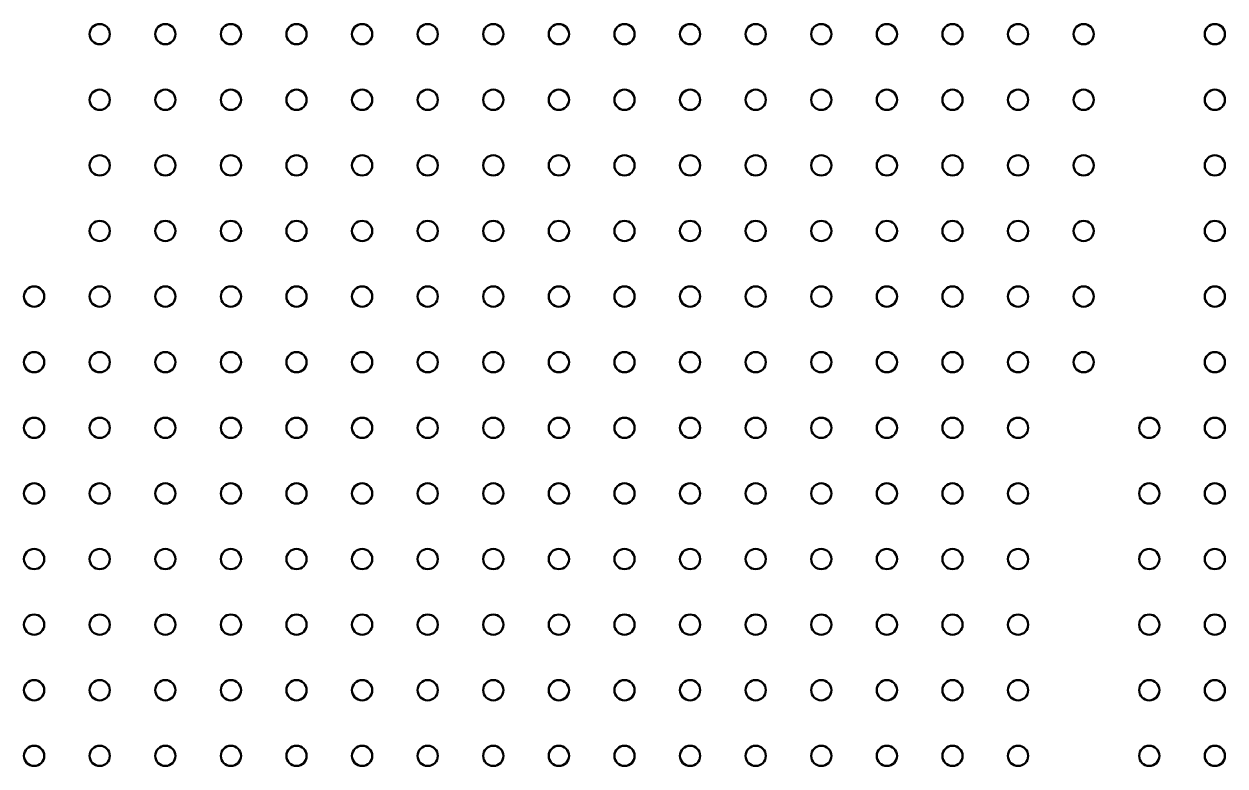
# Model space of a CAD drawing. Header units: inches. Extents: x 17 to 31, y 2 to 10.
# Drawn here: x 24.448 to 27.331, y 8.03 to 9.811 of the extents above; entities that cross this region are included whole.
import ezdxf

# ---------------------------------------------------------------- set-up
doc = ezdxf.new("R2010")
doc.units = ezdxf.units.IN
doc.header["$MEASUREMENT"] = 0
doc.layers.add('Visible', color=7, linetype='Continuous', lineweight=0)

# ---------------------------------------------------------------- blocks, each defined once
blk = doc.blocks.new('Block_1510')
at = {"layer": 'Visible', "color": 7, "lineweight": 50}
blk.add_circle((24.4724, 8.0542), 0.0243, dxfattribs=at)
blk = doc.blocks.new('Block_1511')
at = {"layer": 'Visible', "color": 7, "lineweight": 50}
blk.add_circle((24.4724, 8.2117), 0.0243, dxfattribs=at)
blk = doc.blocks.new('Block_1512')
at = {"layer": 'Visible', "color": 7, "lineweight": 50}
blk.add_circle((24.4724, 8.3691), 0.0243, dxfattribs=at)
blk = doc.blocks.new('Block_1513')
at = {"layer": 'Visible', "color": 7, "lineweight": 50}
blk.add_circle((24.4724, 8.5266), 0.0243, dxfattribs=at)
blk = doc.blocks.new('Block_1514')
at = {"layer": 'Visible', "color": 7, "lineweight": 50}
blk.add_circle((24.4724, 8.6841), 0.0243, dxfattribs=at)
blk = doc.blocks.new('Block_1515')
at = {"layer": 'Visible', "color": 7, "lineweight": 50}
blk.add_circle((24.4724, 8.8416), 0.0243, dxfattribs=at)
blk = doc.blocks.new('Block_1516')
at = {"layer": 'Visible', "color": 7, "lineweight": 50}
blk.add_circle((24.4724, 8.9991), 0.0243, dxfattribs=at)
blk = doc.blocks.new('Block_1517')
at = {"layer": 'Visible', "color": 7, "lineweight": 50}
blk.add_circle((24.4724, 9.1566), 0.0243, dxfattribs=at)
blk = doc.blocks.new('Block_1541')
at = {"layer": 'Visible', "color": 7, "lineweight": 50}
blk.add_circle((24.6299, 8.0542), 0.0243, dxfattribs=at)
blk = doc.blocks.new('Block_1542')
at = {"layer": 'Visible', "color": 7, "lineweight": 50}
blk.add_circle((24.6299, 8.2117), 0.0243, dxfattribs=at)
blk = doc.blocks.new('Block_1543')
at = {"layer": 'Visible', "color": 7, "lineweight": 50}
blk.add_circle((24.6299, 8.3691), 0.0243, dxfattribs=at)
blk = doc.blocks.new('Block_1544')
at = {"layer": 'Visible', "color": 7, "lineweight": 50}
blk.add_circle((24.6299, 8.5266), 0.0243, dxfattribs=at)
blk = doc.blocks.new('Block_1545')
at = {"layer": 'Visible', "color": 7, "lineweight": 50}
blk.add_circle((24.6299, 8.6841), 0.0243, dxfattribs=at)
blk = doc.blocks.new('Block_1546')
at = {"layer": 'Visible', "color": 7, "lineweight": 50}
blk.add_circle((24.6299, 8.8416), 0.0243, dxfattribs=at)
blk = doc.blocks.new('Block_1547')
at = {"layer": 'Visible', "color": 7, "lineweight": 50}
blk.add_circle((24.6299, 8.9991), 0.0243, dxfattribs=at)
blk = doc.blocks.new('Block_1548')
at = {"layer": 'Visible', "color": 7, "lineweight": 50}
blk.add_circle((24.6299, 9.1566), 0.0243, dxfattribs=at)
blk = doc.blocks.new('Block_1549')
at = {"layer": 'Visible', "color": 7, "lineweight": 50}
blk.add_circle((24.6299, 9.314), 0.0243, dxfattribs=at)
blk = doc.blocks.new('Block_1550')
at = {"layer": 'Visible', "color": 7, "lineweight": 50}
blk.add_circle((24.6299, 9.4715), 0.0243, dxfattribs=at)
blk = doc.blocks.new('Block_1551')
at = {"layer": 'Visible', "color": 7, "lineweight": 50}
blk.add_circle((24.6299, 9.629), 0.0243, dxfattribs=at)
blk = doc.blocks.new('Block_1552')
at = {"layer": 'Visible', "color": 7, "lineweight": 50}
blk.add_circle((24.6299, 9.7865), 0.0243, dxfattribs=at)
blk = doc.blocks.new('Block_1582')
at = {"layer": 'Visible', "color": 7, "lineweight": 50}
blk.add_circle((24.7874, 8.0542), 0.0243, dxfattribs=at)
blk = doc.blocks.new('Block_1583')
at = {"layer": 'Visible', "color": 7, "lineweight": 50}
blk.add_circle((24.7874, 8.2117), 0.0243, dxfattribs=at)
blk = doc.blocks.new('Block_1584')
at = {"layer": 'Visible', "color": 7, "lineweight": 50}
blk.add_circle((24.7874, 8.3691), 0.0243, dxfattribs=at)
blk = doc.blocks.new('Block_1585')
at = {"layer": 'Visible', "color": 7, "lineweight": 50}
blk.add_circle((24.7874, 8.5266), 0.0243, dxfattribs=at)
blk = doc.blocks.new('Block_1586')
at = {"layer": 'Visible', "color": 7, "lineweight": 50}
blk.add_circle((24.7874, 8.6841), 0.0243, dxfattribs=at)
blk = doc.blocks.new('Block_1587')
at = {"layer": 'Visible', "color": 7, "lineweight": 50}
blk.add_circle((24.7874, 8.8416), 0.0243, dxfattribs=at)
blk = doc.blocks.new('Block_1588')
at = {"layer": 'Visible', "color": 7, "lineweight": 50}
blk.add_circle((24.7874, 8.9991), 0.0243, dxfattribs=at)
blk = doc.blocks.new('Block_1589')
at = {"layer": 'Visible', "color": 7, "lineweight": 50}
blk.add_circle((24.7874, 9.1566), 0.0243, dxfattribs=at)
blk = doc.blocks.new('Block_1590')
at = {"layer": 'Visible', "color": 7, "lineweight": 50}
blk.add_circle((24.7874, 9.314), 0.0243, dxfattribs=at)
blk = doc.blocks.new('Block_1591')
at = {"layer": 'Visible', "color": 7, "lineweight": 50}
blk.add_circle((24.7874, 9.4715), 0.0243, dxfattribs=at)
blk = doc.blocks.new('Block_1592')
at = {"layer": 'Visible', "color": 7, "lineweight": 50}
blk.add_circle((24.7874, 9.629), 0.0243, dxfattribs=at)
blk = doc.blocks.new('Block_1593')
at = {"layer": 'Visible', "color": 7, "lineweight": 50}
blk.add_circle((24.7874, 9.7865), 0.0243, dxfattribs=at)
blk = doc.blocks.new('Block_1628')
at = {"layer": 'Visible', "color": 7, "lineweight": 50}
blk.add_circle((24.9449, 8.0542), 0.0243, dxfattribs=at)
blk = doc.blocks.new('Block_1629')
at = {"layer": 'Visible', "color": 7, "lineweight": 50}
blk.add_circle((24.9449, 8.2117), 0.0243, dxfattribs=at)
blk = doc.blocks.new('Block_1630')
at = {"layer": 'Visible', "color": 7, "lineweight": 50}
blk.add_circle((24.9449, 8.3691), 0.0243, dxfattribs=at)
blk = doc.blocks.new('Block_1631')
at = {"layer": 'Visible', "color": 7, "lineweight": 50}
blk.add_circle((24.9449, 8.5266), 0.0243, dxfattribs=at)
blk = doc.blocks.new('Block_1632')
at = {"layer": 'Visible', "color": 7, "lineweight": 50}
blk.add_circle((24.9449, 8.6841), 0.0243, dxfattribs=at)
blk = doc.blocks.new('Block_1633')
at = {"layer": 'Visible', "color": 7, "lineweight": 50}
blk.add_circle((24.9449, 8.8416), 0.0243, dxfattribs=at)
blk = doc.blocks.new('Block_1634')
at = {"layer": 'Visible', "color": 7, "lineweight": 50}
blk.add_circle((24.9449, 8.9991), 0.0243, dxfattribs=at)
blk = doc.blocks.new('Block_1635')
at = {"layer": 'Visible', "color": 7, "lineweight": 50}
blk.add_circle((24.9449, 9.1566), 0.0243, dxfattribs=at)
blk = doc.blocks.new('Block_1636')
at = {"layer": 'Visible', "color": 7, "lineweight": 50}
blk.add_circle((24.9449, 9.314), 0.0243, dxfattribs=at)
blk = doc.blocks.new('Block_1637')
at = {"layer": 'Visible', "color": 7, "lineweight": 50}
blk.add_circle((24.9449, 9.4715), 0.0243, dxfattribs=at)
blk = doc.blocks.new('Block_1638')
at = {"layer": 'Visible', "color": 7, "lineweight": 50}
blk.add_circle((24.9449, 9.629), 0.0243, dxfattribs=at)
blk = doc.blocks.new('Block_1639')
at = {"layer": 'Visible', "color": 7, "lineweight": 50}
blk.add_circle((24.9449, 9.7865), 0.0243, dxfattribs=at)
blk = doc.blocks.new('Block_1676')
at = {"layer": 'Visible', "color": 7, "lineweight": 50}
blk.add_circle((25.1024, 8.0542), 0.0243, dxfattribs=at)
blk = doc.blocks.new('Block_1677')
at = {"layer": 'Visible', "color": 7, "lineweight": 50}
blk.add_circle((25.1024, 8.2117), 0.0243, dxfattribs=at)
blk = doc.blocks.new('Block_1678')
at = {"layer": 'Visible', "color": 7, "lineweight": 50}
blk.add_circle((25.1024, 8.3691), 0.0243, dxfattribs=at)
blk = doc.blocks.new('Block_1679')
at = {"layer": 'Visible', "color": 7, "lineweight": 50}
blk.add_circle((25.1024, 8.5266), 0.0243, dxfattribs=at)
blk = doc.blocks.new('Block_1680')
at = {"layer": 'Visible', "color": 7, "lineweight": 50}
blk.add_circle((25.1024, 8.6841), 0.0243, dxfattribs=at)
blk = doc.blocks.new('Block_1681')
at = {"layer": 'Visible', "color": 7, "lineweight": 50}
blk.add_circle((25.1024, 8.8416), 0.0243, dxfattribs=at)
blk = doc.blocks.new('Block_1682')
at = {"layer": 'Visible', "color": 7, "lineweight": 50}
blk.add_circle((25.1024, 8.9991), 0.0243, dxfattribs=at)
blk = doc.blocks.new('Block_1683')
at = {"layer": 'Visible', "color": 7, "lineweight": 50}
blk.add_circle((25.1024, 9.1566), 0.0243, dxfattribs=at)
blk = doc.blocks.new('Block_1684')
at = {"layer": 'Visible', "color": 7, "lineweight": 50}
blk.add_circle((25.1024, 9.314), 0.0243, dxfattribs=at)
blk = doc.blocks.new('Block_1685')
at = {"layer": 'Visible', "color": 7, "lineweight": 50}
blk.add_circle((25.1024, 9.4715), 0.0243, dxfattribs=at)
blk = doc.blocks.new('Block_1686')
at = {"layer": 'Visible', "color": 7, "lineweight": 50}
blk.add_circle((25.1024, 9.629), 0.0243, dxfattribs=at)
blk = doc.blocks.new('Block_1687')
at = {"layer": 'Visible', "color": 7, "lineweight": 50}
blk.add_circle((25.1024, 9.7865), 0.0243, dxfattribs=at)
blk = doc.blocks.new('Block_1724')
at = {"layer": 'Visible', "color": 7, "lineweight": 50}
blk.add_circle((25.2598, 8.0542), 0.0243, dxfattribs=at)
blk = doc.blocks.new('Block_1725')
at = {"layer": 'Visible', "color": 7, "lineweight": 50}
blk.add_circle((25.2598, 8.2117), 0.0243, dxfattribs=at)
blk = doc.blocks.new('Block_1726')
at = {"layer": 'Visible', "color": 7, "lineweight": 50}
blk.add_circle((25.2598, 8.3691), 0.0243, dxfattribs=at)
blk = doc.blocks.new('Block_1727')
at = {"layer": 'Visible', "color": 7, "lineweight": 50}
blk.add_circle((25.2598, 8.5266), 0.0243, dxfattribs=at)
blk = doc.blocks.new('Block_1728')
at = {"layer": 'Visible', "color": 7, "lineweight": 50}
blk.add_circle((25.2598, 8.6841), 0.0243, dxfattribs=at)
blk = doc.blocks.new('Block_1729')
at = {"layer": 'Visible', "color": 7, "lineweight": 50}
blk.add_circle((25.2598, 8.8416), 0.0243, dxfattribs=at)
blk = doc.blocks.new('Block_1730')
at = {"layer": 'Visible', "color": 7, "lineweight": 50}
blk.add_circle((25.2598, 8.9991), 0.0243, dxfattribs=at)
blk = doc.blocks.new('Block_1731')
at = {"layer": 'Visible', "color": 7, "lineweight": 50}
blk.add_circle((25.2598, 9.1566), 0.0243, dxfattribs=at)
blk = doc.blocks.new('Block_1732')
at = {"layer": 'Visible', "color": 7, "lineweight": 50}
blk.add_circle((25.2598, 9.314), 0.0243, dxfattribs=at)
blk = doc.blocks.new('Block_1733')
at = {"layer": 'Visible', "color": 7, "lineweight": 50}
blk.add_circle((25.2598, 9.4715), 0.0243, dxfattribs=at)
blk = doc.blocks.new('Block_1734')
at = {"layer": 'Visible', "color": 7, "lineweight": 50}
blk.add_circle((25.2598, 9.629), 0.0243, dxfattribs=at)
blk = doc.blocks.new('Block_1735')
at = {"layer": 'Visible', "color": 7, "lineweight": 50}
blk.add_circle((25.2598, 9.7865), 0.0243, dxfattribs=at)
blk = doc.blocks.new('Block_1771')
at = {"layer": 'Visible', "color": 7, "lineweight": 50}
blk.add_circle((25.4173, 8.0542), 0.0243, dxfattribs=at)
blk = doc.blocks.new('Block_1772')
at = {"layer": 'Visible', "color": 7, "lineweight": 50}
blk.add_circle((25.4173, 8.2117), 0.0243, dxfattribs=at)
blk = doc.blocks.new('Block_1773')
at = {"layer": 'Visible', "color": 7, "lineweight": 50}
blk.add_circle((25.4173, 8.3691), 0.0243, dxfattribs=at)
blk = doc.blocks.new('Block_1774')
at = {"layer": 'Visible', "color": 7, "lineweight": 50}
blk.add_circle((25.4173, 8.5266), 0.0243, dxfattribs=at)
blk = doc.blocks.new('Block_1775')
at = {"layer": 'Visible', "color": 7, "lineweight": 50}
blk.add_circle((25.4173, 8.6841), 0.0243, dxfattribs=at)
blk = doc.blocks.new('Block_1776')
at = {"layer": 'Visible', "color": 7, "lineweight": 50}
blk.add_circle((25.4173, 8.8416), 0.0243, dxfattribs=at)
blk = doc.blocks.new('Block_1777')
at = {"layer": 'Visible', "color": 7, "lineweight": 50}
blk.add_circle((25.4173, 8.9991), 0.0243, dxfattribs=at)
blk = doc.blocks.new('Block_1778')
at = {"layer": 'Visible', "color": 7, "lineweight": 50}
blk.add_circle((25.4173, 9.1566), 0.0243, dxfattribs=at)
blk = doc.blocks.new('Block_1779')
at = {"layer": 'Visible', "color": 7, "lineweight": 50}
blk.add_circle((25.4173, 9.314), 0.0243, dxfattribs=at)
blk = doc.blocks.new('Block_1780')
at = {"layer": 'Visible', "color": 7, "lineweight": 50}
blk.add_circle((25.4173, 9.4715), 0.0243, dxfattribs=at)
blk = doc.blocks.new('Block_1781')
at = {"layer": 'Visible', "color": 7, "lineweight": 50}
blk.add_circle((25.4173, 9.629), 0.0243, dxfattribs=at)
blk = doc.blocks.new('Block_1782')
at = {"layer": 'Visible', "color": 7, "lineweight": 50}
blk.add_circle((25.4173, 9.7865), 0.0243, dxfattribs=at)
blk = doc.blocks.new('Block_1819')
at = {"layer": 'Visible', "color": 7, "lineweight": 50}
blk.add_circle((25.5748, 8.0542), 0.0243, dxfattribs=at)
blk = doc.blocks.new('Block_1820')
at = {"layer": 'Visible', "color": 7, "lineweight": 50}
blk.add_circle((25.5748, 8.2117), 0.0243, dxfattribs=at)
blk = doc.blocks.new('Block_1821')
at = {"layer": 'Visible', "color": 7, "lineweight": 50}
blk.add_circle((25.5748, 8.3691), 0.0243, dxfattribs=at)
blk = doc.blocks.new('Block_1822')
at = {"layer": 'Visible', "color": 7, "lineweight": 50}
blk.add_circle((25.5748, 8.5266), 0.0243, dxfattribs=at)
blk = doc.blocks.new('Block_1823')
at = {"layer": 'Visible', "color": 7, "lineweight": 50}
blk.add_circle((25.5748, 8.6841), 0.0243, dxfattribs=at)
blk = doc.blocks.new('Block_1824')
at = {"layer": 'Visible', "color": 7, "lineweight": 50}
blk.add_circle((25.5748, 8.8416), 0.0243, dxfattribs=at)
blk = doc.blocks.new('Block_1825')
at = {"layer": 'Visible', "color": 7, "lineweight": 50}
blk.add_circle((25.5748, 8.9991), 0.0243, dxfattribs=at)
blk = doc.blocks.new('Block_1826')
at = {"layer": 'Visible', "color": 7, "lineweight": 50}
blk.add_circle((25.5748, 9.1566), 0.0243, dxfattribs=at)
blk = doc.blocks.new('Block_1827')
at = {"layer": 'Visible', "color": 7, "lineweight": 50}
blk.add_circle((25.5748, 9.314), 0.0243, dxfattribs=at)
blk = doc.blocks.new('Block_1828')
at = {"layer": 'Visible', "color": 7, "lineweight": 50}
blk.add_circle((25.5748, 9.4715), 0.0243, dxfattribs=at)
blk = doc.blocks.new('Block_1829')
at = {"layer": 'Visible', "color": 7, "lineweight": 50}
blk.add_circle((25.5748, 9.629), 0.0243, dxfattribs=at)
blk = doc.blocks.new('Block_1830')
at = {"layer": 'Visible', "color": 7, "lineweight": 50}
blk.add_circle((25.5748, 9.7865), 0.0243, dxfattribs=at)
blk = doc.blocks.new('Block_1867')
at = {"layer": 'Visible', "color": 7, "lineweight": 50}
blk.add_circle((25.7323, 8.0542), 0.0243, dxfattribs=at)
blk = doc.blocks.new('Block_1868')
at = {"layer": 'Visible', "color": 7, "lineweight": 50}
blk.add_circle((25.7323, 8.2117), 0.0243, dxfattribs=at)
blk = doc.blocks.new('Block_1869')
at = {"layer": 'Visible', "color": 7, "lineweight": 50}
blk.add_circle((25.7323, 8.3691), 0.0243, dxfattribs=at)
blk = doc.blocks.new('Block_1870')
at = {"layer": 'Visible', "color": 7, "lineweight": 50}
blk.add_circle((25.7323, 8.5266), 0.0243, dxfattribs=at)
blk = doc.blocks.new('Block_1871')
at = {"layer": 'Visible', "color": 7, "lineweight": 50}
blk.add_circle((25.7323, 8.6841), 0.0243, dxfattribs=at)
blk = doc.blocks.new('Block_1872')
at = {"layer": 'Visible', "color": 7, "lineweight": 50}
blk.add_circle((25.7323, 8.8416), 0.0243, dxfattribs=at)
blk = doc.blocks.new('Block_1873')
at = {"layer": 'Visible', "color": 7, "lineweight": 50}
blk.add_circle((25.7323, 8.9991), 0.0243, dxfattribs=at)
blk = doc.blocks.new('Block_1874')
at = {"layer": 'Visible', "color": 7, "lineweight": 50}
blk.add_circle((25.7323, 9.1566), 0.0243, dxfattribs=at)
blk = doc.blocks.new('Block_1875')
at = {"layer": 'Visible', "color": 7, "lineweight": 50}
blk.add_circle((25.7323, 9.314), 0.0243, dxfattribs=at)
blk = doc.blocks.new('Block_1876')
at = {"layer": 'Visible', "color": 7, "lineweight": 50}
blk.add_circle((25.7323, 9.4715), 0.0243, dxfattribs=at)
blk = doc.blocks.new('Block_1877')
at = {"layer": 'Visible', "color": 7, "lineweight": 50}
blk.add_circle((25.7323, 9.629), 0.0243, dxfattribs=at)
blk = doc.blocks.new('Block_1878')
at = {"layer": 'Visible', "color": 7, "lineweight": 50}
blk.add_circle((25.7323, 9.7865), 0.0243, dxfattribs=at)
blk = doc.blocks.new('Block_1915')
at = {"layer": 'Visible', "color": 7, "lineweight": 50}
blk.add_circle((25.8898, 8.0542), 0.0243, dxfattribs=at)
blk = doc.blocks.new('Block_1916')
at = {"layer": 'Visible', "color": 7, "lineweight": 50}
blk.add_circle((25.8898, 8.2117), 0.0243, dxfattribs=at)
blk = doc.blocks.new('Block_1917')
at = {"layer": 'Visible', "color": 7, "lineweight": 50}
blk.add_circle((25.8898, 8.3691), 0.0243, dxfattribs=at)
blk = doc.blocks.new('Block_1918')
at = {"layer": 'Visible', "color": 7, "lineweight": 50}
blk.add_circle((25.8898, 8.5266), 0.0243, dxfattribs=at)
blk = doc.blocks.new('Block_1919')
at = {"layer": 'Visible', "color": 7, "lineweight": 50}
blk.add_circle((25.8898, 8.6841), 0.0243, dxfattribs=at)
blk = doc.blocks.new('Block_1920')
at = {"layer": 'Visible', "color": 7, "lineweight": 50}
blk.add_circle((25.8898, 8.8416), 0.0243, dxfattribs=at)
blk = doc.blocks.new('Block_1921')
at = {"layer": 'Visible', "color": 7, "lineweight": 50}
blk.add_circle((25.8898, 8.9991), 0.0243, dxfattribs=at)
blk = doc.blocks.new('Block_1922')
at = {"layer": 'Visible', "color": 7, "lineweight": 50}
blk.add_circle((25.8898, 9.1566), 0.0243, dxfattribs=at)
blk = doc.blocks.new('Block_1923')
at = {"layer": 'Visible', "color": 7, "lineweight": 50}
blk.add_circle((25.8898, 9.314), 0.0243, dxfattribs=at)
blk = doc.blocks.new('Block_1924')
at = {"layer": 'Visible', "color": 7, "lineweight": 50}
blk.add_circle((25.8898, 9.4715), 0.0243, dxfattribs=at)
blk = doc.blocks.new('Block_1925')
at = {"layer": 'Visible', "color": 7, "lineweight": 50}
blk.add_circle((25.8898, 9.629), 0.0243, dxfattribs=at)
blk = doc.blocks.new('Block_1926')
at = {"layer": 'Visible', "color": 7, "lineweight": 50}
blk.add_circle((25.8898, 9.7865), 0.0243, dxfattribs=at)
blk = doc.blocks.new('Block_1946')
at = {"layer": 'Visible', "color": 7, "lineweight": 50}
blk.add_circle((26.0472, 8.0542), 0.0243, dxfattribs=at)
blk = doc.blocks.new('Block_1947')
at = {"layer": 'Visible', "color": 7, "lineweight": 50}
blk.add_circle((26.0472, 8.2117), 0.0243, dxfattribs=at)
blk = doc.blocks.new('Block_1948')
at = {"layer": 'Visible', "color": 7, "lineweight": 50}
blk.add_circle((26.0472, 8.3691), 0.0243, dxfattribs=at)
blk = doc.blocks.new('Block_1949')
at = {"layer": 'Visible', "color": 7, "lineweight": 50}
blk.add_circle((26.0472, 8.5266), 0.0243, dxfattribs=at)
blk = doc.blocks.new('Block_1950')
at = {"layer": 'Visible', "color": 7, "lineweight": 50}
blk.add_circle((26.0472, 8.6841), 0.0243, dxfattribs=at)
blk = doc.blocks.new('Block_1951')
at = {"layer": 'Visible', "color": 7, "lineweight": 50}
blk.add_circle((26.0472, 8.8416), 0.0243, dxfattribs=at)
blk = doc.blocks.new('Block_1952')
at = {"layer": 'Visible', "color": 7, "lineweight": 50}
blk.add_circle((26.0472, 8.9991), 0.0243, dxfattribs=at)
blk = doc.blocks.new('Block_1953')
at = {"layer": 'Visible', "color": 7, "lineweight": 50}
blk.add_circle((26.0472, 9.1566), 0.0243, dxfattribs=at)
blk = doc.blocks.new('Block_1954')
at = {"layer": 'Visible', "color": 7, "lineweight": 50}
blk.add_circle((26.0472, 9.314), 0.0243, dxfattribs=at)
blk = doc.blocks.new('Block_1955')
at = {"layer": 'Visible', "color": 7, "lineweight": 50}
blk.add_circle((26.0472, 9.4715), 0.0243, dxfattribs=at)
blk = doc.blocks.new('Block_1956')
at = {"layer": 'Visible', "color": 7, "lineweight": 50}
blk.add_circle((26.0472, 9.629), 0.0243, dxfattribs=at)
blk = doc.blocks.new('Block_1957')
at = {"layer": 'Visible', "color": 7, "lineweight": 50}
blk.add_circle((26.0472, 9.7865), 0.0243, dxfattribs=at)
blk = doc.blocks.new('Block_1991')
at = {"layer": 'Visible', "color": 7, "lineweight": 50}
blk.add_circle((26.2047, 8.0542), 0.0243, dxfattribs=at)
blk = doc.blocks.new('Block_1992')
at = {"layer": 'Visible', "color": 7, "lineweight": 50}
blk.add_circle((26.2047, 8.2117), 0.0243, dxfattribs=at)
blk = doc.blocks.new('Block_1993')
at = {"layer": 'Visible', "color": 7, "lineweight": 50}
blk.add_circle((26.2047, 8.3691), 0.0243, dxfattribs=at)
blk = doc.blocks.new('Block_1994')
at = {"layer": 'Visible', "color": 7, "lineweight": 50}
blk.add_circle((26.2047, 8.5266), 0.0243, dxfattribs=at)
blk = doc.blocks.new('Block_1995')
at = {"layer": 'Visible', "color": 7, "lineweight": 50}
blk.add_circle((26.2047, 8.6841), 0.0243, dxfattribs=at)
blk = doc.blocks.new('Block_1996')
at = {"layer": 'Visible', "color": 7, "lineweight": 50}
blk.add_circle((26.2047, 8.8416), 0.0243, dxfattribs=at)
blk = doc.blocks.new('Block_1997')
at = {"layer": 'Visible', "color": 7, "lineweight": 50}
blk.add_circle((26.2047, 8.9991), 0.0243, dxfattribs=at)
blk = doc.blocks.new('Block_1998')
at = {"layer": 'Visible', "color": 7, "lineweight": 50}
blk.add_circle((26.2047, 9.1566), 0.0243, dxfattribs=at)
blk = doc.blocks.new('Block_1999')
at = {"layer": 'Visible', "color": 7, "lineweight": 50}
blk.add_circle((26.2047, 9.314), 0.0243, dxfattribs=at)
blk = doc.blocks.new('Block_2000')
at = {"layer": 'Visible', "color": 7, "lineweight": 50}
blk.add_circle((26.2047, 9.4715), 0.0243, dxfattribs=at)
blk = doc.blocks.new('Block_2001')
at = {"layer": 'Visible', "color": 7, "lineweight": 50}
blk.add_circle((26.2047, 9.629), 0.0243, dxfattribs=at)
blk = doc.blocks.new('Block_2002')
at = {"layer": 'Visible', "color": 7, "lineweight": 50}
blk.add_circle((26.2047, 9.7865), 0.0243, dxfattribs=at)
blk = doc.blocks.new('Block_2037')
at = {"layer": 'Visible', "color": 7, "lineweight": 50}
blk.add_circle((26.3622, 8.0542), 0.0243, dxfattribs=at)
blk = doc.blocks.new('Block_2038')
at = {"layer": 'Visible', "color": 7, "lineweight": 50}
blk.add_circle((26.3622, 8.2117), 0.0243, dxfattribs=at)
blk = doc.blocks.new('Block_2039')
at = {"layer": 'Visible', "color": 7, "lineweight": 50}
blk.add_circle((26.3622, 8.3691), 0.0243, dxfattribs=at)
blk = doc.blocks.new('Block_2040')
at = {"layer": 'Visible', "color": 7, "lineweight": 50}
blk.add_circle((26.3622, 8.5266), 0.0243, dxfattribs=at)
blk = doc.blocks.new('Block_2041')
at = {"layer": 'Visible', "color": 7, "lineweight": 50}
blk.add_circle((26.3622, 8.6841), 0.0243, dxfattribs=at)
blk = doc.blocks.new('Block_2042')
at = {"layer": 'Visible', "color": 7, "lineweight": 50}
blk.add_circle((26.3622, 8.8416), 0.0243, dxfattribs=at)
blk = doc.blocks.new('Block_2043')
at = {"layer": 'Visible', "color": 7, "lineweight": 50}
blk.add_circle((26.3622, 8.9991), 0.0243, dxfattribs=at)
blk = doc.blocks.new('Block_2044')
at = {"layer": 'Visible', "color": 7, "lineweight": 50}
blk.add_circle((26.3622, 9.1566), 0.0243, dxfattribs=at)
blk = doc.blocks.new('Block_2045')
at = {"layer": 'Visible', "color": 7, "lineweight": 50}
blk.add_circle((26.3622, 9.314), 0.0243, dxfattribs=at)
blk = doc.blocks.new('Block_2046')
at = {"layer": 'Visible', "color": 7, "lineweight": 50}
blk.add_circle((26.3622, 9.4715), 0.0243, dxfattribs=at)
blk = doc.blocks.new('Block_2047')
at = {"layer": 'Visible', "color": 7, "lineweight": 50}
blk.add_circle((26.3622, 9.629), 0.0243, dxfattribs=at)
blk = doc.blocks.new('Block_2048')
at = {"layer": 'Visible', "color": 7, "lineweight": 50}
blk.add_circle((26.3622, 9.7865), 0.0243, dxfattribs=at)
blk = doc.blocks.new('Block_2082')
at = {"layer": 'Visible', "color": 7, "lineweight": 50}
blk.add_circle((26.5197, 8.0542), 0.0243, dxfattribs=at)
blk = doc.blocks.new('Block_2083')
at = {"layer": 'Visible', "color": 7, "lineweight": 50}
blk.add_circle((26.5197, 8.2117), 0.0243, dxfattribs=at)
blk = doc.blocks.new('Block_2084')
at = {"layer": 'Visible', "color": 7, "lineweight": 50}
blk.add_circle((26.5197, 8.3691), 0.0243, dxfattribs=at)
blk = doc.blocks.new('Block_2085')
at = {"layer": 'Visible', "color": 7, "lineweight": 50}
blk.add_circle((26.5197, 8.5266), 0.0243, dxfattribs=at)
blk = doc.blocks.new('Block_2086')
at = {"layer": 'Visible', "color": 7, "lineweight": 50}
blk.add_circle((26.5197, 8.6841), 0.0243, dxfattribs=at)
blk = doc.blocks.new('Block_2087')
at = {"layer": 'Visible', "color": 7, "lineweight": 50}
blk.add_circle((26.5197, 8.8416), 0.0243, dxfattribs=at)
blk = doc.blocks.new('Block_2088')
at = {"layer": 'Visible', "color": 7, "lineweight": 50}
blk.add_circle((26.5197, 8.9991), 0.0243, dxfattribs=at)
blk = doc.blocks.new('Block_2089')
at = {"layer": 'Visible', "color": 7, "lineweight": 50}
blk.add_circle((26.5197, 9.1566), 0.0243, dxfattribs=at)
blk = doc.blocks.new('Block_2090')
at = {"layer": 'Visible', "color": 7, "lineweight": 50}
blk.add_circle((26.5197, 9.314), 0.0243, dxfattribs=at)
blk = doc.blocks.new('Block_2091')
at = {"layer": 'Visible', "color": 7, "lineweight": 50}
blk.add_circle((26.5197, 9.4715), 0.0243, dxfattribs=at)
blk = doc.blocks.new('Block_2092')
at = {"layer": 'Visible', "color": 7, "lineweight": 50}
blk.add_circle((26.5197, 9.629), 0.0243, dxfattribs=at)
blk = doc.blocks.new('Block_2093')
at = {"layer": 'Visible', "color": 7, "lineweight": 50}
blk.add_circle((26.5197, 9.7865), 0.0243, dxfattribs=at)
blk = doc.blocks.new('Block_2127')
at = {"layer": 'Visible', "color": 7, "lineweight": 50}
blk.add_circle((26.6772, 8.0542), 0.0243, dxfattribs=at)
blk = doc.blocks.new('Block_2128')
at = {"layer": 'Visible', "color": 7, "lineweight": 50}
blk.add_circle((26.6772, 8.2117), 0.0243, dxfattribs=at)
blk = doc.blocks.new('Block_2129')
at = {"layer": 'Visible', "color": 7, "lineweight": 50}
blk.add_circle((26.6772, 8.3691), 0.0243, dxfattribs=at)
blk = doc.blocks.new('Block_2130')
at = {"layer": 'Visible', "color": 7, "lineweight": 50}
blk.add_circle((26.6772, 8.5266), 0.0243, dxfattribs=at)
blk = doc.blocks.new('Block_2131')
at = {"layer": 'Visible', "color": 7, "lineweight": 50}
blk.add_circle((26.6772, 8.6841), 0.0243, dxfattribs=at)
blk = doc.blocks.new('Block_2132')
at = {"layer": 'Visible', "color": 7, "lineweight": 50}
blk.add_circle((26.6772, 8.8416), 0.0243, dxfattribs=at)
blk = doc.blocks.new('Block_2133')
at = {"layer": 'Visible', "color": 7, "lineweight": 50}
blk.add_circle((26.6772, 8.9991), 0.0243, dxfattribs=at)
blk = doc.blocks.new('Block_2134')
at = {"layer": 'Visible', "color": 7, "lineweight": 50}
blk.add_circle((26.6772, 9.1566), 0.0243, dxfattribs=at)
blk = doc.blocks.new('Block_2135')
at = {"layer": 'Visible', "color": 7, "lineweight": 50}
blk.add_circle((26.6772, 9.314), 0.0243, dxfattribs=at)
blk = doc.blocks.new('Block_2136')
at = {"layer": 'Visible', "color": 7, "lineweight": 50}
blk.add_circle((26.6772, 9.4715), 0.0243, dxfattribs=at)
blk = doc.blocks.new('Block_2137')
at = {"layer": 'Visible', "color": 7, "lineweight": 50}
blk.add_circle((26.6772, 9.629), 0.0243, dxfattribs=at)
blk = doc.blocks.new('Block_2138')
at = {"layer": 'Visible', "color": 7, "lineweight": 50}
blk.add_circle((26.6772, 9.7865), 0.0243, dxfattribs=at)
blk = doc.blocks.new('Block_2171')
at = {"layer": 'Visible', "color": 7, "lineweight": 50}
blk.add_circle((26.8346, 8.0542), 0.0243, dxfattribs=at)
blk = doc.blocks.new('Block_2172')
at = {"layer": 'Visible', "color": 7, "lineweight": 50}
blk.add_circle((26.8346, 8.2117), 0.0243, dxfattribs=at)
blk = doc.blocks.new('Block_2173')
at = {"layer": 'Visible', "color": 7, "lineweight": 50}
blk.add_circle((26.8346, 8.3691), 0.0243, dxfattribs=at)
blk = doc.blocks.new('Block_2174')
at = {"layer": 'Visible', "color": 7, "lineweight": 50}
blk.add_circle((26.8346, 8.5266), 0.0243, dxfattribs=at)
blk = doc.blocks.new('Block_2175')
at = {"layer": 'Visible', "color": 7, "lineweight": 50}
blk.add_circle((26.8346, 8.6841), 0.0243, dxfattribs=at)
blk = doc.blocks.new('Block_2176')
at = {"layer": 'Visible', "color": 7, "lineweight": 50}
blk.add_circle((26.8346, 8.8416), 0.0243, dxfattribs=at)
blk = doc.blocks.new('Block_2177')
at = {"layer": 'Visible', "color": 7, "lineweight": 50}
blk.add_circle((26.8346, 8.9991), 0.0243, dxfattribs=at)
blk = doc.blocks.new('Block_2178')
at = {"layer": 'Visible', "color": 7, "lineweight": 50}
blk.add_circle((26.8346, 9.1566), 0.0243, dxfattribs=at)
blk = doc.blocks.new('Block_2179')
at = {"layer": 'Visible', "color": 7, "lineweight": 50}
blk.add_circle((26.8346, 9.314), 0.0243, dxfattribs=at)
blk = doc.blocks.new('Block_2180')
at = {"layer": 'Visible', "color": 7, "lineweight": 50}
blk.add_circle((26.8346, 9.4715), 0.0243, dxfattribs=at)
blk = doc.blocks.new('Block_2181')
at = {"layer": 'Visible', "color": 7, "lineweight": 50}
blk.add_circle((26.8346, 9.629), 0.0243, dxfattribs=at)
blk = doc.blocks.new('Block_2182')
at = {"layer": 'Visible', "color": 7, "lineweight": 50}
blk.add_circle((26.8346, 9.7865), 0.0243, dxfattribs=at)
blk = doc.blocks.new('Block_2208')
at = {"layer": 'Visible', "color": 7, "lineweight": 50}
blk.add_circle((26.9921, 8.9991), 0.0243, dxfattribs=at)
blk = doc.blocks.new('Block_2209')
at = {"layer": 'Visible', "color": 7, "lineweight": 50}
blk.add_circle((26.9921, 9.1566), 0.0243, dxfattribs=at)
blk = doc.blocks.new('Block_2210')
at = {"layer": 'Visible', "color": 7, "lineweight": 50}
blk.add_circle((26.9921, 9.314), 0.0243, dxfattribs=at)
blk = doc.blocks.new('Block_2211')
at = {"layer": 'Visible', "color": 7, "lineweight": 50}
blk.add_circle((26.9921, 9.4715), 0.0243, dxfattribs=at)
blk = doc.blocks.new('Block_2212')
at = {"layer": 'Visible', "color": 7, "lineweight": 50}
blk.add_circle((26.9921, 9.629), 0.0243, dxfattribs=at)
blk = doc.blocks.new('Block_2213')
at = {"layer": 'Visible', "color": 7, "lineweight": 50}
blk.add_circle((26.9921, 9.7865), 0.0243, dxfattribs=at)
blk = doc.blocks.new('Block_2245')
at = {"layer": 'Visible', "color": 7, "lineweight": 50}
blk.add_circle((27.1496, 8.0542), 0.0243, dxfattribs=at)
blk = doc.blocks.new('Block_2246')
at = {"layer": 'Visible', "color": 7, "lineweight": 50}
blk.add_circle((27.1496, 8.2117), 0.0243, dxfattribs=at)
blk = doc.blocks.new('Block_2247')
at = {"layer": 'Visible', "color": 7, "lineweight": 50}
blk.add_circle((27.1496, 8.3691), 0.0243, dxfattribs=at)
blk = doc.blocks.new('Block_2248')
at = {"layer": 'Visible', "color": 7, "lineweight": 50}
blk.add_circle((27.1496, 8.5266), 0.0243, dxfattribs=at)
blk = doc.blocks.new('Block_2249')
at = {"layer": 'Visible', "color": 7, "lineweight": 50}
blk.add_circle((27.1496, 8.6841), 0.0243, dxfattribs=at)
blk = doc.blocks.new('Block_2250')
at = {"layer": 'Visible', "color": 7, "lineweight": 50}
blk.add_circle((27.1496, 8.8416), 0.0243, dxfattribs=at)
blk = doc.blocks.new('Block_2282')
at = {"layer": 'Visible', "color": 7, "lineweight": 50}
blk.add_circle((27.3071, 8.0542), 0.0243, dxfattribs=at)
blk = doc.blocks.new('Block_2283')
at = {"layer": 'Visible', "color": 7, "lineweight": 50}
blk.add_circle((27.3071, 8.2117), 0.0243, dxfattribs=at)
blk = doc.blocks.new('Block_2284')
at = {"layer": 'Visible', "color": 7, "lineweight": 50}
blk.add_circle((27.3071, 8.3691), 0.0243, dxfattribs=at)
blk = doc.blocks.new('Block_2285')
at = {"layer": 'Visible', "color": 7, "lineweight": 50}
blk.add_circle((27.3071, 8.5266), 0.0243, dxfattribs=at)
blk = doc.blocks.new('Block_2286')
at = {"layer": 'Visible', "color": 7, "lineweight": 50}
blk.add_circle((27.3071, 8.6841), 0.0243, dxfattribs=at)
blk = doc.blocks.new('Block_2287')
at = {"layer": 'Visible', "color": 7, "lineweight": 50}
blk.add_circle((27.3071, 8.8416), 0.0243, dxfattribs=at)
blk = doc.blocks.new('Block_2288')
at = {"layer": 'Visible', "color": 7, "lineweight": 50}
blk.add_circle((27.3071, 8.9991), 0.0243, dxfattribs=at)
blk = doc.blocks.new('Block_2289')
at = {"layer": 'Visible', "color": 7, "lineweight": 50}
blk.add_circle((27.3071, 9.1566), 0.0243, dxfattribs=at)
blk = doc.blocks.new('Block_2290')
at = {"layer": 'Visible', "color": 7, "lineweight": 50}
blk.add_circle((27.3071, 9.314), 0.0243, dxfattribs=at)
blk = doc.blocks.new('Block_2291')
at = {"layer": 'Visible', "color": 7, "lineweight": 50}
blk.add_circle((27.3071, 9.4715), 0.0243, dxfattribs=at)
blk = doc.blocks.new('Block_2292')
at = {"layer": 'Visible', "color": 7, "lineweight": 50}
blk.add_circle((27.3071, 9.629), 0.0243, dxfattribs=at)
blk = doc.blocks.new('Block_2293')
at = {"layer": 'Visible', "color": 7, "lineweight": 50}
blk.add_circle((27.3071, 9.7865), 0.0243, dxfattribs=at)

msp = doc.modelspace()

# ---------------------------------------------------------------- block references
at = {"layer": 'Visible'}
for name in ['Block_1552', 'Block_1593', 'Block_1639', 'Block_1687', 'Block_1735', 'Block_1782', 'Block_1830', 'Block_1878', 'Block_1926', 'Block_1957', 'Block_2002', 'Block_2048', 'Block_2093', 'Block_2138', 'Block_2182', 'Block_2213', 'Block_2293', 'Block_1551', 'Block_1592', 'Block_1638', 'Block_1686', 'Block_1734', 'Block_1781', 'Block_1829', 'Block_1877', 'Block_1925', 'Block_1956', 'Block_2001', 'Block_2047', 'Block_2092', 'Block_2137', 'Block_2181', 'Block_2212', 'Block_2292', 'Block_1550', 'Block_1591', 'Block_1637', 'Block_1685', 'Block_1733', 'Block_1780', 'Block_1828', 'Block_1876', 'Block_1924', 'Block_1955', 'Block_2000', 'Block_2046', 'Block_2091', 'Block_2136', 'Block_2180', 'Block_2211', 'Block_2291', 'Block_1549', 'Block_1590', 'Block_1636', 'Block_1684', 'Block_1732', 'Block_1779', 'Block_1827', 'Block_1875', 'Block_1923', 'Block_1954', 'Block_1999', 'Block_2045', 'Block_2090', 'Block_2135', 'Block_2179', 'Block_2210', 'Block_2290', 'Block_1517', 'Block_1548', 'Block_1589', 'Block_1635', 'Block_1683', 'Block_1731', 'Block_1778', 'Block_1826', 'Block_1874', 'Block_1922', 'Block_1953', 'Block_1998', 'Block_2044', 'Block_2089', 'Block_2134', 'Block_2178', 'Block_2209', 'Block_2289', 'Block_1516', 'Block_1547', 'Block_1588', 'Block_1634', 'Block_1682', 'Block_1730', 'Block_1777', 'Block_1825', 'Block_1873', 'Block_1921', 'Block_1952', 'Block_1997', 'Block_2043', 'Block_2088', 'Block_2133', 'Block_2177', 'Block_2208', 'Block_2288', 'Block_1515', 'Block_1546', 'Block_1587', 'Block_1633', 'Block_1681', 'Block_1729', 'Block_1776', 'Block_1824', 'Block_1872', 'Block_1920', 'Block_1951', 'Block_1996', 'Block_2042', 'Block_2087', 'Block_2132', 'Block_2176', 'Block_2250', 'Block_2287', 'Block_1514', 'Block_1545', 'Block_1586', 'Block_1632', 'Block_1680', 'Block_1728', 'Block_1775', 'Block_1823', 'Block_1871', 'Block_1919', 'Block_1950', 'Block_1995', 'Block_2041', 'Block_2086', 'Block_2131', 'Block_2175', 'Block_2249', 'Block_2286', 'Block_1513', 'Block_1544', 'Block_1585', 'Block_1631', 'Block_1679', 'Block_1727', 'Block_1774', 'Block_1822', 'Block_1870', 'Block_1918', 'Block_1949', 'Block_1994', 'Block_2040', 'Block_2085', 'Block_2130', 'Block_2174', 'Block_2248', 'Block_2285', 'Block_1512', 'Block_1543', 'Block_1584', 'Block_1630', 'Block_1678', 'Block_1726', 'Block_1773', 'Block_1821', 'Block_1869', 'Block_1917', 'Block_1948', 'Block_1993', 'Block_2039', 'Block_2084', 'Block_2129', 'Block_2173', 'Block_2247', 'Block_2284', 'Block_1511', 'Block_1542', 'Block_1583', 'Block_1629', 'Block_1677', 'Block_1725', 'Block_1772', 'Block_1820', 'Block_1868', 'Block_1916', 'Block_1947', 'Block_1992', 'Block_2038', 'Block_2083', 'Block_2128', 'Block_2172', 'Block_2246', 'Block_2283', 'Block_1510', 'Block_1541', 'Block_1582', 'Block_1628', 'Block_1676', 'Block_1724', 'Block_1771', 'Block_1819', 'Block_1867', 'Block_1915', 'Block_1946', 'Block_1991', 'Block_2037', 'Block_2082', 'Block_2127', 'Block_2171', 'Block_2245', 'Block_2282']:
    msp.add_blockref(name, (0, 0), dxfattribs=at)

doc.saveas('drawing.dxf')
